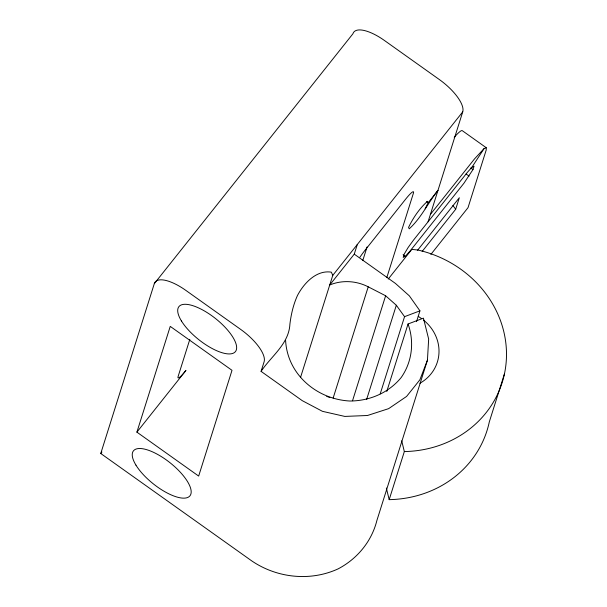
<?xml version="1.0" encoding="UTF-8"?>
<svg xmlns="http://www.w3.org/2000/svg" width="607" height="607" viewBox="0 0 607 607"><rect width="100%" height="100%" fill="white"/><g stroke="black" fill="none" stroke-linecap="round" stroke-linejoin="round"><path stroke-width="0.91" d="M454.226 137.326A25.486 3.346 -54.6 0 1 462.231 130.634L486.253 147.721L486.215 149.99L468.02 207.67L430.864 254.424M428.072 221.79L462.724 111.87A33.977 12.679 38.5 0 0 439.316 79.525L384.421 40.472A33.977 12.679 38.5 0 0 352.925 33.772L154.307 283.659L100.754 453.505L251.73 560.891C276.936 578.054 310.245 581.665 338.114 568.88C357.257 558.835 371.651 541.467 376.917 520.396L427.442 360.156L428.656 339.04L423.436 318.159L408.048 323.979L386.765 391.492M136.901 432.138L170.241 326.384L232.011 370.316L198.664 476.07L136.901 432.138L185.939 370.437A16.988 2.231 -54.6 0 1 178.155 376.363L189.816 339.374M427.442 360.156L419.877 379.815L406.591 396.432L388.639 408.648L367.47 415.499L344.806 416.417L322.469 411.334L302.256 400.658L261.078 371.37L264.113 361.757A33.977 12.679 38.5 0 0 240.698 329.419L185.803 290.366A33.977 12.679 38.5 0 0 154.307 283.659M261.078 371.37C271.283 356.059 288.962 343.934 289.911 324.077C291.11 314.259 293.371 304.585 297.445 295.533C303.826 283.294 316.406 269.774 331.346 272.156L332.765 275.373L300.495 377.539M380.225 393.829L404.558 316.664L396.325 305.26L385.627 295.768L368.221 286.823A43.34 39.804 17.5 0 0 329.738 284.994L354.26 254.143L357.288 244.522M367.053 246.973L363.1 259.515A19.113 2.511 -54.6 0 1 362.645 260.57M333.144 398.093L368.221 286.823M352.523 400.749L385.627 295.768M366.62 399.474L396.325 305.26M416.546 321.619L419.938 310.845L409.353 295.859L395.43 283.423L354.26 254.143M422.161 251.45L455.682 209.278L459.317 197.745L417.57 250.274M472.982 169.581L474.044 166.212L471.874 167.304L467.299 172.426L413.359 240.296L408.132 247.504L404.239 254.037L403.177 257.406L405.347 256.321L409.922 251.192L463.869 183.322L472.982 169.581L470.728 167.98M504.455 373.844L489.303 421.918A110.436 101.43 17.5 0 1 389.186 499.644L404.338 451.57A110.436 101.43 17.5 0 0 506.284 360.679A110.436 101.43 17.5 0 0 417.927 250.023L411.819 249.386L388.252 279.038M425.105 208.846L428.163 202.723L437.973 190.386C428.018 202.867 421.197 218.019 409.232 228.816L408.549 227.405C413.238 217.723 419.422 208.505 427.48 201.312L428.163 202.723L426.66 201.653M471.874 167.304L484.045 148.616L486.253 147.721M100.754 453.505L101.938 452.025M332.765 275.373L462.724 111.87M430.393 214.415L474.53 158.882L484.045 148.616M404.558 316.664L419.938 310.845M466.093 173.981L469.097 176.113M403.094 254.72L405.347 256.321M452.913 205.447L455.682 209.278M401.713 440.826L404.338 451.57M386.333 487.998L389.186 499.644M408.048 323.979C414.49 341.923 412.153 361.871 401.174 377.539C388.617 392.904 369.602 400.946 349.943 401.022C316.892 399.353 287.43 374.511 285.601 340.519M359.966 257.14A16.988 2.231 -54.6 0 1 365.141 250.107L405.605 199.21A16.988 2.231 -54.6 0 1 413.39 193.276L387.122 276.595A19.113 2.511 -54.6 0 1 386.659 277.657M326.71 396.363A43.34 39.804 17.5 0 1 329.836 397.57M423.549 320.117A42.475 39.015 17.5 0 1 419.945 383.237M418.291 316.459A42.475 39.015 17.5 0 1 421.372 318.463M135.968 465.159A36.101 13.468 38.5 0 0 187.024 497.71A36.101 13.468 38.5 0 0 162.168 457.117A36.101 13.468 38.5 0 0 135.968 465.159M181.432 320.951A36.101 13.468 38.5 0 0 232.489 353.494A36.101 13.468 38.5 0 0 207.64 312.909A36.101 13.468 38.5 0 0 181.432 320.951"/></g></svg>
